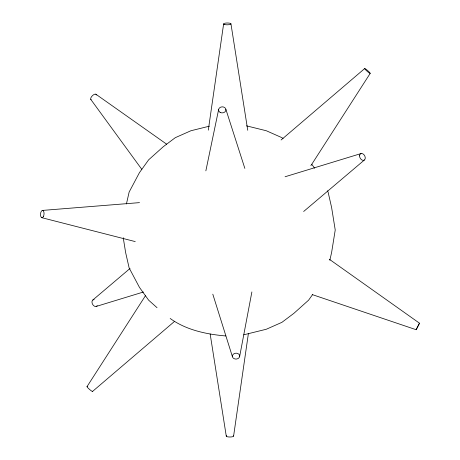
<?xml version="1.0" encoding="UTF-8"?>
<svg xmlns="http://www.w3.org/2000/svg" width="460" height="460" viewBox="0 0 460 460"><rect width="100%" height="100%" fill="white"/><g stroke="black" fill="none" stroke-linecap="round" stroke-linejoin="round"><path stroke-width="0.69" d="M208.299 130.163L223.623 23.949M233.605 436.051L248.417 333.373M239.677 356.368A3.668 2.95 -3.4 0 0 234.542 353.458A3.668 2.95 -3.4 0 0 233.87 358.558A3.668 2.95 -3.4 0 0 239.677 356.368L251.884 291.939M205.856 170.844L218.603 109.635M126.425 203.97L129.133 192.079L139.426 172.672L148.649 159.815L163.323 146.677L175.306 137.666L190.917 130.749L209.403 126.172M329.843 260.228L331.603 252.534L335.231 230L331.603 207.466L328.089 192.079L327.428 190.825M87.003 386.647L145.573 295.533M310.879 165.675L370.225 73.353M312.587 294.59L308.579 300.184L293.905 313.323L281.922 322.334L266.311 329.251L243.765 334.799M329.291 259.239L419.48 323.19L416.168 329.722L312.179 294.567M416.168 329.722L419.48 323.19M281.089 139.984L364.671 68.569M92.552 391.431L174.501 321.419M92.851 299.978L130.048 268.45M303.652 211.491L364.377 160.023M285.068 176.761L361.054 153.554M96.174 306.446L143.411 292.019M42.383 210.421L139.506 202.63M225.854 335.961C206.517 334.334 186.122 330.027 170.171 318.469M246.474 125.85L266.311 130.749L281.922 137.666L283.067 138.523M41.722 217.666L135.246 241.592M95.881 94.219L166.641 144.17M157.032 307.688L148.649 300.184L139.426 287.327L129.133 267.921L125.626 252.534L123.24 237.745M90.781 99.406L141.835 169.389M311.788 164.289L314.594 168.205M225.871 109.307L244.852 168.406M212.802 294.181L232.409 356.661M230.954 23.845L247.744 130.278M210.157 333.977L226.274 436.155M97.244 305.659A3.668 2.559 61.4 0 1 92.506 304.175A3.668 2.559 61.4 0 1 94.15 299.632M233.45 435.821A3.668 0.897 -0.4 0 1 229.58 437A3.668 0.897 -0.4 0 1 226.699 435.7M91.091 99.711A3.668 1.656 -45.4 0 1 92.65 95.473A3.668 1.656 -45.4 0 1 96.318 94.996M92.495 391.236A3.668 0.431 41.1 0 1 89.274 389.166A3.668 0.431 41.1 0 1 87.446 386.739M359.565 155.825A3.668 2.559 61.4 0 0 363.774 160.31A3.668 2.559 61.4 0 0 363.906 154.658A3.668 2.559 61.4 0 0 359.565 155.825M224.779 24.57A3.668 0.897 -0.4 0 0 230.862 24.081A3.668 0.897 -0.4 0 0 226.222 23.046A3.668 0.897 -0.4 0 0 224.779 24.57M220.121 112.366A3.668 3.024 -3 0 0 225.906 110.095A3.668 3.024 -3 0 0 220.731 107.14A3.668 3.024 -3 0 0 220.121 112.366M365.384 69.586A3.668 0.431 41.1 0 0 370.093 73.387A3.668 0.431 41.1 0 0 366.867 69.908A3.668 0.431 41.1 0 0 365.384 69.586M43.453 216.447A3.668 1.742 -85.1 0 0 42.837 210.473A3.668 1.742 -85.1 0 0 40.549 215.291A3.668 1.742 -85.1 0 0 43.453 216.447"/></g></svg>
